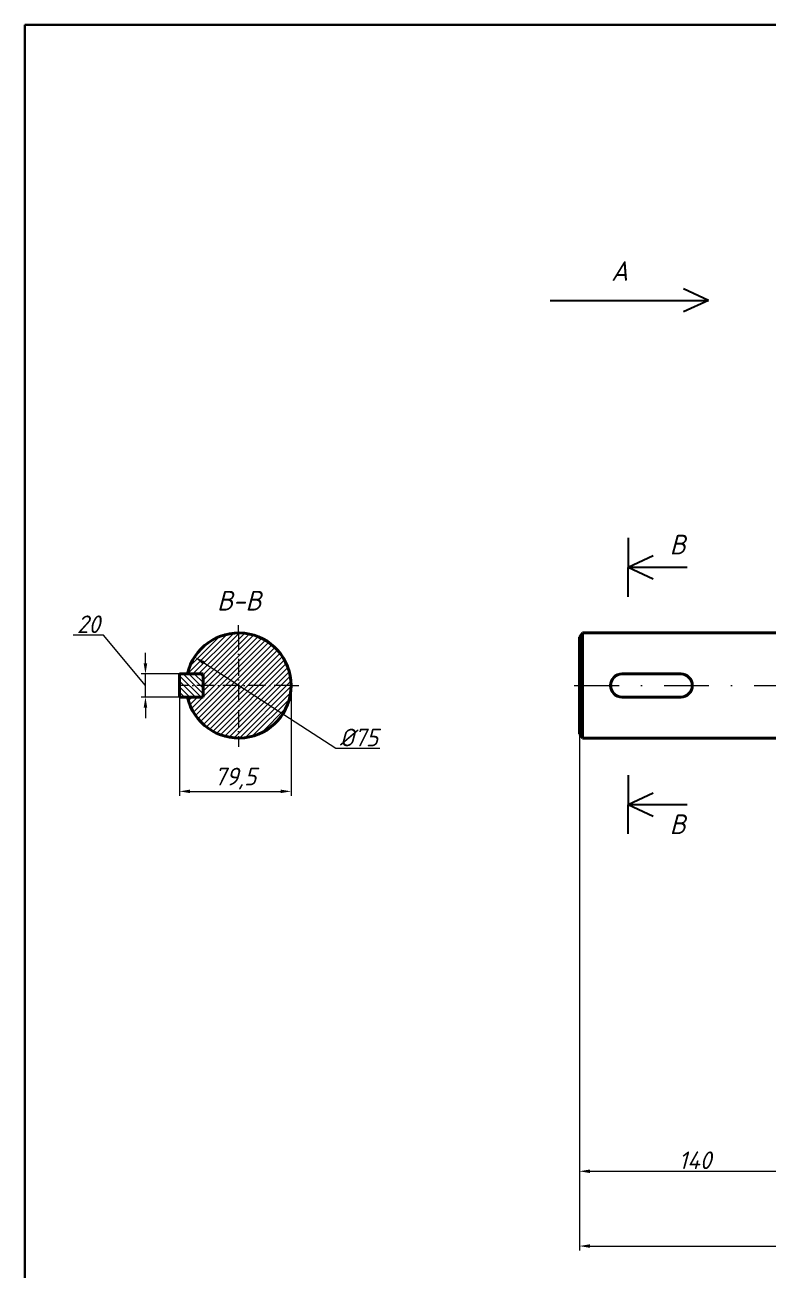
# Paper-space layout 'Лист1' of a CAD drawing. Header units: millimetres. Extents: x 20 to 836, y 1 to 589.
# Drawn here: x 20 to 231, y 235.9 to 589 of the extents above; entities that cross this region are included whole.
import ezdxf

# ---------------------------------------------------------------- set-up
doc = ezdxf.new("R2010")
doc.units = ezdxf.units.MM
doc.linetypes.add('ACAD_ISO10W100', pattern=[18, 12, -3, 0, -3])
doc.linetypes.add('DASHDOT', pattern=[25.4, 12.7, -6.35, 0, -6.35])
doc.styles.add('GOST', font='isocp3.shx', dxfattribs={"oblique": 15})
doc.styles.add('ЕСКД', font='GOST Common.ttf', dxfattribs={"oblique": 15})
doc.dimstyles.new('GOST', dxfattribs={"dimscale": 0, "dimtxt": 3, "dimasz": 3, "dimexe": 1.25, "dimexo": 0, "dimtad": 1, "dimtoh": 1, "dimdec": 3, "dimdsep": 46, "dimtxsty": 'GOST', "dimcen": 5, "dimadec": 3, "dimazin": 2, "dimtfac": 1, "dimtdec": 4, "dimtmove": 1, "dimatfit": 3, "dimfxl": 1, "dimtolj": 1, "dimtzin": 0, "dimarcsym": 0})

# ---------------------------------------------------------------- blocks, each defined once
blk = doc.blocks.new('*D37')
at = {"color": 0, "lineweight": -2, "transparency": 16777216}
for p, q in [((177.22, 388.12), (177.22, 262.9)), ((242.78, 385.71), (242.78, 262.9)), ((180.22, 264.15), (239.78, 264.15))]:
    blk.add_line(p, q, dxfattribs=at)
at = {"color": 0, "transparency": 16777216}
for points in [[(180.22, 264.65), (180.22, 263.65), (177.22, 264.15)], [(239.78, 264.65), (239.78, 263.65), (242.78, 264.15)]]:
    blk.add_solid(points, dxfattribs=at)
at = {"layer": 'Defpoints', "color": 0, "transparency": 16777216}
for p in [(177.22, 388.12), (242.78, 385.71), (242.78, 264.15)]:
    blk.add_point(p, dxfattribs=at)
at = {"color": 0, "lineweight": 25, "transparency": 16777216, "insert": (210, 267.27), "char_height": 3, "attachment_point": 5, "style": 'ЕСКД'}
blk.add_mtext('\\A1;{\\H1.6667x;140}', dxfattribs=at)
blk = doc.blocks.new('*D38')
at = {"color": 0, "lineweight": -2, "transparency": 16777216}
for p, q in [((497.22, 408.46), (497.22, 241.71)), ((177.22, 388.12), (177.22, 241.71)), ((180.22, 242.96), (494.22, 242.96))]:
    blk.add_line(p, q, dxfattribs=at)
at = {"color": 0, "transparency": 16777216}
for points in [[(180.22, 243.46), (180.22, 242.46), (177.22, 242.96)], [(494.22, 243.46), (494.22, 242.46), (497.22, 242.96)]]:
    blk.add_solid(points, dxfattribs=at)
at = {"layer": 'Defpoints', "color": 0, "transparency": 16777216}
for p in [(497.22, 408.46), (177.22, 388.12), (497.22, 242.96)]:
    blk.add_point(p, dxfattribs=at)
at = {"color": 0, "lineweight": 25, "transparency": 16777216, "insert": (337.22, 246.08), "char_height": 3, "attachment_point": 5, "style": 'ЕСКД'}
blk.add_mtext('\\A1;{\\H1.6667x;955}', dxfattribs=at)
blk = doc.blocks.new('*D46')
at = {"color": 0, "lineweight": -2, "transparency": 16777216}
for p, q in [((108.16, 383.94), (70.63, 408.27)), ((120.62, 383.94), (108.16, 383.94))]:
    blk.add_line(p, q, dxfattribs=at)
at = {"color": 0, "transparency": 16777216}
blk.add_solid([(70.91, 408.69), (70.36, 407.85), (68.12, 409.9)], dxfattribs=at)
at = {"layer": 'Defpoints', "color": 0, "transparency": 16777216}
for p in [(68.12, 409.9), (93.1, 393.71)]:
    blk.add_point(p, dxfattribs=at)
at = {"color": 0, "lineweight": 25, "transparency": 16777216, "insert": (114.7, 387.07), "char_height": 3, "width": 13.4594, "attachment_point": 5, "style": 'ЕСКД'}
blk.add_mtext('\\A1;{\\H1.6667x;%%C75}', dxfattribs=at)
blk = doc.blocks.new('*D51')
at = {"color": 0, "lineweight": -2, "transparency": 16777216}
for p, q in [((42.31, 416.04), (33.72, 416.04)), ((54.18, 401.8), (42.31, 416.04)), ((54.18, 408.07), (54.18, 411.07)), ((63.86, 405.07), (52.93, 405.07)), ((54.18, 398.54), (54.18, 405.07)), ((54.18, 398.54), (54.18, 405.07)), ((63.86, 398.54), (52.93, 398.54)), ((54.18, 395.54), (54.18, 392.54))]:
    blk.add_line(p, q, dxfattribs=at)
at = {"color": 0, "transparency": 16777216}
for points in [[(53.68, 408.07), (54.68, 408.07), (54.18, 405.07)], [(53.68, 395.54), (54.68, 395.54), (54.18, 398.54)]]:
    blk.add_solid(points, dxfattribs=at)
at = {"layer": 'Defpoints', "color": 0, "transparency": 16777216}
for p in [(54.18, 405.07), (63.86, 405.07), (63.86, 398.54)]:
    blk.add_point(p, dxfattribs=at)
at = {"color": 0, "lineweight": 25, "transparency": 16777216, "insert": (38.02, 419.16), "char_height": 3, "attachment_point": 5, "style": 'ЕСКД'}
blk.add_mtext('\\A1;{\\H1.6667x;20}', dxfattribs=at)
blk = doc.blocks.new('*D52')
at = {"color": 0, "lineweight": -2, "transparency": 16777216}
for p, q in [((63.86, 401.8), (63.86, 370.56)), ((95.49, 401.8), (95.49, 370.56)), ((66.86, 371.81), (92.49, 371.81))]:
    blk.add_line(p, q, dxfattribs=at)
at = {"color": 0, "transparency": 16777216}
for points in [[(66.86, 372.31), (66.86, 371.31), (63.86, 371.81)], [(92.49, 372.31), (92.49, 371.31), (95.49, 371.81)]]:
    blk.add_solid(points, dxfattribs=at)
at = {"layer": 'Defpoints', "color": 0, "transparency": 16777216}
for p in [(63.86, 401.8), (95.49, 401.8), (95.49, 371.81)]:
    blk.add_point(p, dxfattribs=at)
at = {"color": 0, "lineweight": 25, "transparency": 16777216, "insert": (79.67, 375.43), "char_height": 3, "attachment_point": 5, "style": 'ЕСКД'}
blk.add_mtext('\\A1;{\\H1.6667x;79,5}', dxfattribs=at)

psp = doc.layouts.new('Лист1')

# ---------------------------------------------------------------- hatches: boundary and pattern name
at = {"lineweight": 20, "transparency": 33554687}
h = psp.add_hatch(dxfattribs=at)
h.set_pattern_fill('ANSI31', color=256, scale=0.349736, angle=90)
h.set_pattern_definition([(135, (1.7361, -46.7986), (-0.7851802, -0.7851802), [])])
h.paths.add_polyline_path([(65.9915, 405.0391), (63.764, 405.0391), (63.764, 401.7749), (65.6292, 401.7749, -0.055324)])
h.paths.add_polyline_path([(65.6292, 401.7749), (63.764, 401.7749), (63.764, 398.5107), (65.9915, 398.5107, -0.055324)])
h.paths.add_polyline_path([(70.4463, 405.0391), (65.9915, 405.0391, 0.055324), (65.6292, 401.7749), (70.4463, 401.7749)])
h.paths.add_polyline_path([(70.4463, 401.7749), (65.6292, 401.7749, 0.055324), (65.9915, 398.5107), (70.4463, 398.5107)])
h.paths.add_polyline_path([(263.7513, 420.9879), (260.0324, 420.9879, -0.44051596), (254.3532, 420.9879), (250.6343, 420.9879), (250.6343, 417.8666), (263.7513, 417.8666)])
edge = h.paths.add_edge_path()
edge.add_arc((254.2415, 479.7505), 2.1329, 90, 180, ccw=False)
edge.add_line((254.2415, 481.8833), (262.5855, 481.8833))
edge.add_line((262.5855, 481.8833), (262.5855, 483.2823))
edge.add_line((262.5855, 483.2823), (265.8497, 483.2823))
edge.add_line((265.8497, 483.2823), (265.8497, 484.6965))
edge.add_line((265.8497, 484.6965), (276.6485, 484.6965))
edge.add_spline(control_points=[(276.6485, 484.6965), (276.7082, 484.9688), (276.9317, 485.9345), (277.0205, 486.9239), (276.9883, 487.7946), (276.9779, 487.9607)], knot_values=[19.54922402, 19.54922402, 19.54922402, 19.54922402, 20.37123692, 22.49416453, 22.98678293, 22.98678293, 22.98678293, 22.98678293], degree=3, periodic=0)
edge.add_line((276.9779, 487.9607), (265.8497, 487.9607))
edge.add_line((265.8497, 487.9607), (265.8497, 495.1886))
edge.add_line((265.8497, 495.1886), (263.7513, 495.1886))
edge.add_line((263.7513, 495.1886), (262.5855, 487.9607))
edge.add_line((262.5855, 487.9607), (262.5855, 486.2474))
edge.add_line((262.5855, 486.2474), (254.2415, 486.2474))
edge.add_arc((254.2415, 481.3014), 4.946, 90, 180)
edge.add_line((249.2955, 481.3014), (249.2955, 441.878))
edge.add_line((249.2955, 441.878), (247.5468, 441.878))
edge.add_line((247.5468, 441.878), (247.5468, 436.3518))
edge.add_line((247.5468, 436.3518), (265.8497, 436.3518))
edge.add_line((265.8497, 436.3518), (265.8497, 441.878))
edge.add_line((265.8497, 441.878), (252.1087, 441.878))
edge.add_line((252.1087, 441.878), (252.1087, 479.7505))
h = psp.add_hatch(dxfattribs=at)
h.set_pattern_fill('ANSI31', color=256, scale=0.349338)
h.set_pattern_definition([(45, (1.6675, -46.7695), (-0.7842854, 0.7842854), [])])
h.paths.add_polyline_path([(80.447, 416.6904), (80.447, 401.804), (95.3334, 401.804, 0.41421356)])
h.paths.add_polyline_path([(80.447, 416.6904, 0.35084951), (65.9229, 405.0682), (70.3778, 405.0682), (70.3778, 401.804), (80.447, 401.804)])
h.paths.add_polyline_path([(80.447, 401.804), (70.3778, 401.804), (70.3778, 398.5398), (65.9229, 398.5398, 0.35084951), (80.447, 386.9176)])
h.paths.add_polyline_path([(95.3334, 401.804), (80.447, 401.804), (80.447, 386.9176, 0.41421356)])
h.paths.add_polyline_path([(630.5584, 401.804), (630.5584, 385.0167, 0.41421356), (647.3457, 401.804)])

# ---------------------------------------------------------------- linework, layer by layer
at = {"lineweight": 50, "transparency": 33554687}
for p, q in [((836.0071, 589), (20, 589)), ((20, 589), (20, 5))]:
    psp.add_line(p, q, dxfattribs=at)
at = {"lineweight": 40, "transparency": 33554687}
for p, q in [((213.8145, 510.9538), (206.749, 514.2485)), ((168.9539, 510.9538), (213.8145, 510.9538)), ((213.8145, 510.9538), (206.749, 507.6591)), ((191.0534, 426.974), (191.1527, 443.6793)), ((191.1031, 435.3266), (198.1686, 438.6214)), ((191.1031, 435.3266), (198.1686, 432.0319)), ((191.1031, 435.3266), (207.8087, 435.3266)), ((191.0473, 359.7345), (191.1466, 376.4399)), ((191.097, 368.0872), (198.1625, 371.3819)), ((191.097, 368.0872), (198.1625, 364.7925)), ((191.097, 368.0872), (207.8026, 368.0872))]:
    psp.add_line(p, q, dxfattribs=at)
at = {"linetype": 'ACAD_ISO10W100', "lineweight": 25, "ltscale": 0.5, "transparency": 33554687}
for p, q in [((80.6068, 416.6904), (80.6068, 418.9178)), ((65.7204, 401.804), (63.493, 401.804)), ((95.4932, 401.804), (97.7206, 401.804))]:
    psp.add_line(p, q, dxfattribs=at)
at = {"linetype": 'ACAD_ISO10W100', "lineweight": 25, "ltscale": 0.4, "transparency": 33554687}
for p, q in [((80.6068, 416.6904), (80.6068, 384.4733)), ((95.4932, 401.804), (65.7204, 401.804))]:
    psp.add_line(p, q, dxfattribs=at)
at = {"lineweight": 70, "transparency": 33554687}
for p, q in [((177.2158, 415.4849), (178.0916, 416.6903)), ((177.2158, 415.4849), (177.2158, 388.1231)), ((178.0916, 416.6903), (241.9051, 416.6903)), ((178.0916, 416.6903), (178.0916, 386.9177)), ((189.3186, 405.0682), (205.9813, 405.0682)), ((189.3186, 398.5398), (205.9813, 398.5398)), ((177.2158, 388.1231), (178.0916, 386.9177)), ((241.0843, 386.9177), (178.0916, 386.9177)), ((197.0251, 386.9177), (241.0843, 386.9177))]:
    psp.add_line(p, q, dxfattribs=at)
at = {"linetype": 'Continuous', "lineweight": 70, "transparency": 33554687}
for p, q in [((63.8553, 405.0682), (63.8553, 398.5398)), ((66.0827, 405.0682), (63.8553, 405.0682)), ((66.0827, 405.0682), (70.5376, 405.0682)), ((70.5376, 405.0682), (70.5376, 398.5398)), ((66.0827, 398.5398), (63.8553, 398.5398)), ((66.0827, 398.5398), (70.5376, 398.5398))]:
    psp.add_line(p, q, dxfattribs=at)
at = {"linetype": 'DASHDOT', "lineweight": 25, "transparency": 33554687}
psp.add_line((175.7758, 401.804), (502.3906, 401.804), dxfattribs=at)
at = {"lineweight": 70, "transparency": 33554687}
for centre, radius, start, end in [((80.6068, 401.804), 14.8864, 192.666414, 167.333586), ((189.3186, 401.804), 3.2642, 90, 270), ((205.9813, 401.804), 3.2642, 270, 90)]:
    psp.add_arc(centre, radius, start, end, dxfattribs=at)

# ---------------------------------------------------------------- texts
at = {"transparency": 33554687, "attachment_point": 5, "style": 'ЕСКД'}
for s, insert, char_height in [('А', (188.6256, 519.2594), 5.5685), ('В', (205.0462, 441.7421), 5.5685), ('В-В', (80.7198, 425.8441), 5.56855), ('В', (205.0462, 362.4814), 5.5685)]:
    psp.add_mtext_dynamic_manual_height_columns(s, width=69.021591, gutter_width=12.5, heights=[13.6109], dxfattribs=dict(at, insert=insert, char_height=char_height))

# ---------------------------------------------------------------- dimensions: what is measured, and where the dimension line sits
at = {"lineweight": 25, "transparency": 33554687}
dim = psp.add_linear_dim(base=(54.1806, 405.0682), p1=(63.8553, 398.5398), p2=(63.8553, 405.0682), angle=90, text='{\\H1.6667x;20}', dimstyle='GOST', override={"dimscale": 1, "dimtxsty": 'ЕСКД'}, dxfattribs=at)
dim.commit()
dim.dimension.update_dxf_attribs({"geometry": '*D51', "text_midpoint": (41.6856, 416.0374), "dimtype": 160})
dim = psp.add_diameter_dim_2p(p1=(93.0979, 393.706), p2=(68.1157, 409.902), text='{\\H1.6667x;%%C75}', dimstyle='GOST', override={"dimscale": 1, "dimtxsty": 'ЕСКД'}, dxfattribs=at)
dim.commit()
dim.dimension.update_dxf_attribs({"geometry": '*D46', "text_midpoint": (108.1562, 383.9437), "dimtype": 163})
for base, p1, p2, text, picture, middle in [((497.2159, 242.9576), (177.2158, 388.1231), (497.2159, 408.4571), '{\\H1.6667x;955}', '*D38', (337.2158, 246.0826)), ((95.4932, 371.805), (63.8553, 401.804), (95.4932, 401.804), '{\\H1.6667x;79,5}', '*D52', (79.6743, 375.4301)), ((242.7808, 264.147), (177.2158, 388.1231), (242.7808, 385.7123), '{\\H1.6667x;140}', '*D37', (209.9983, 267.2721))]:
    dim = psp.add_linear_dim(base=base, p1=p1, p2=p2, text=text, dimstyle='GOST', override={"dimscale": 1, "dimtxsty": 'ЕСКД'}, dxfattribs=at)
    dim.commit()
    dim.dimension.update_dxf_attribs({"geometry": picture, "text_midpoint": middle})

doc.saveas('drawing.dxf')
